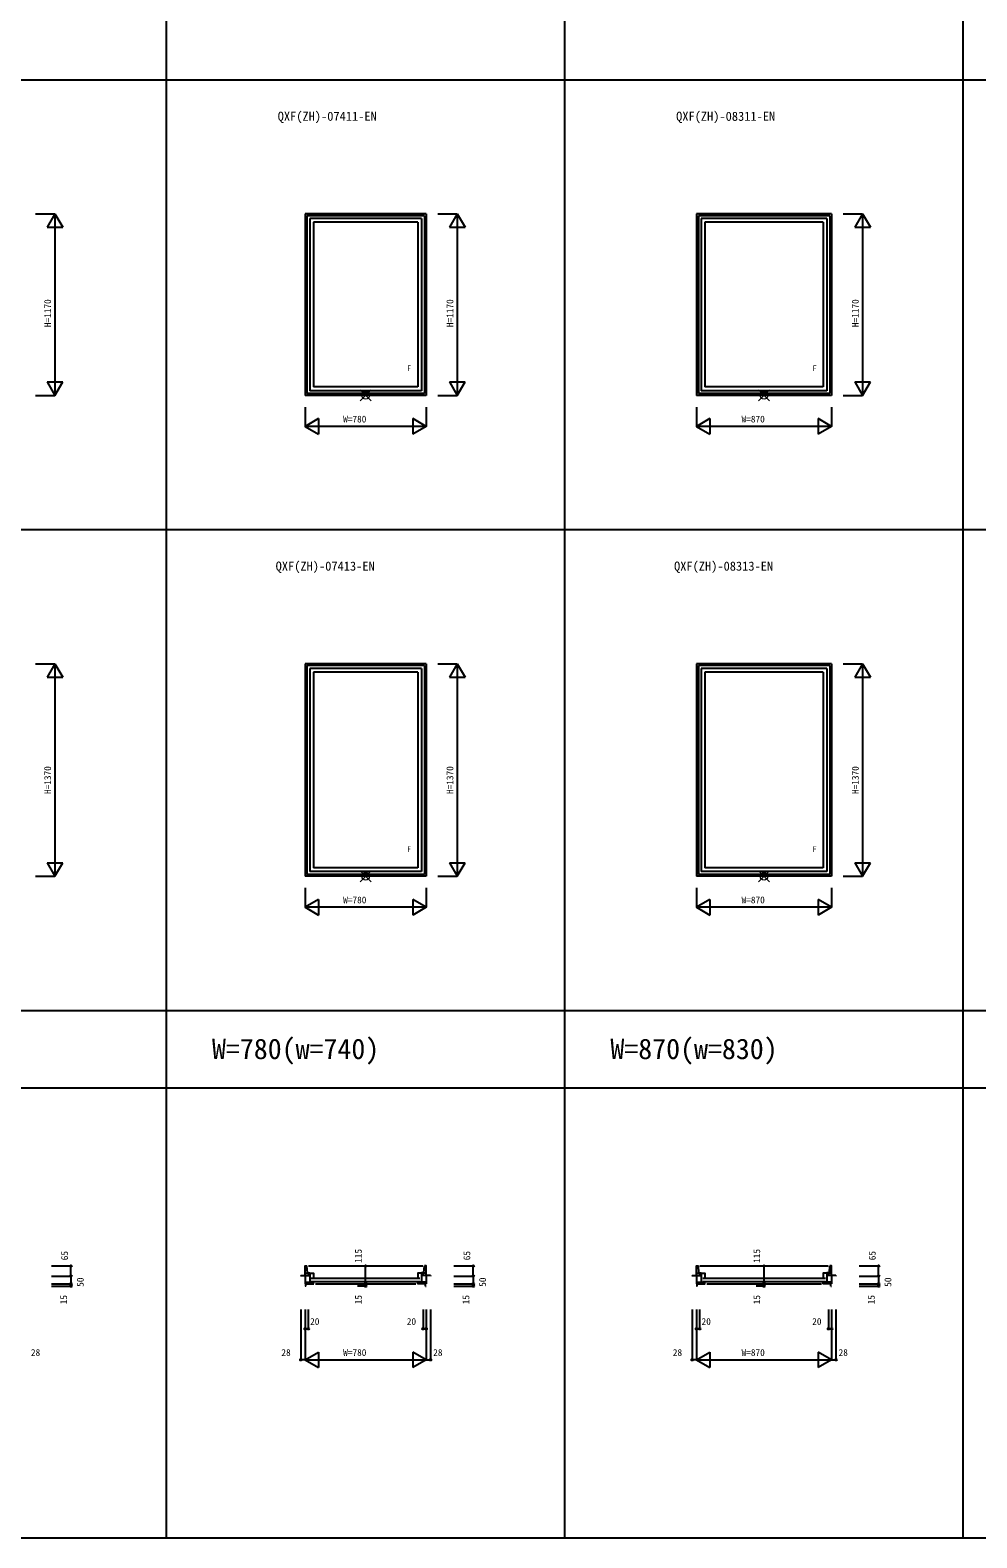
# Model space of a CAD drawing. Units: millimetres, scale not verified. Extents: x -13750 to 13750, y -10000 to 10000.
# Drawn here: x -6428 to -330, y -10000 to -281 of the extents above; entities that cross this region are included whole.
import ezdxf
from ezdxf.enums import TextEntityAlignment as Align

# ---------------------------------------------------------------- set-up
doc = ezdxf.new("R2010")
doc.units = ezdxf.units.MM
doc.header["$LTSCALE"] = 50
for name, color, linetype in [('0-0_0', 7, 'Continuous'), ('0-1_YKK_A1', 4, 'Continuous'), ('0-2_YKK_B1', 4, 'Continuous'), ('0-4_YKK_F1', 7, 'Continuous'), ('0-6_YKK_N1', 2, 'Continuous')]:
    doc.layers.add(name, color=color, linetype=linetype)
doc.layers.add('0-5_YKK_IN', color=1, linetype='Continuous', lineweight=18)
doc.styles.add('ＭＳ ゴシック', font='')
doc.styles.get('ＭＳ ゴシック').set_extended_font_data('MS Gothic')

msp = doc.modelspace()

# ---------------------------------------------------------------- linework, layer by layer
at = {"layer": '0-1_YKK_A1'}
for p, q in [((-3876.9, -1465), (-4656.9, -1465)), ((-4656.9, -1465), (-4656.9, -2635)), ((-3888.9, -1477), (-4644.9, -1477)), ((-4644.9, -1477), (-4644.9, -2623)), ((-3906.9, -1495), (-4626.9, -1495)), ((-4626.9, -1495), (-4626.9, -2605)), ((-3930.9, -1519), (-4602.9, -1519)), ((-4602.9, -1519), (-4602.9, -2581)), ((-3930.9, -1519), (-3930.9, -2581)), ((-3906.9, -1495), (-3906.9, -2605)), ((-3888.9, -1477), (-3888.9, -2623)), ((-3876.9, -1465), (-3876.9, -2635)), ((-1265.3, -1465), (-2135.3, -1465)), ((-2135.3, -1465), (-2135.3, -2635)), ((-1277.3, -1477), (-2123.3, -1477)), ((-2123.3, -1477), (-2123.3, -2623)), ((-1295.3, -1495), (-2105.3, -1495)), ((-2105.3, -1495), (-2105.3, -2605)), ((-1319.3, -1519), (-2081.3, -1519)), ((-2081.3, -1519), (-2081.3, -2581)), ((-1319.3, -1519), (-1319.3, -2581)), ((-1295.3, -1495), (-1295.3, -2605)), ((-1277.3, -1477), (-1277.3, -2623)), ((-1265.3, -1465), (-1265.3, -2635)), ((-3888.9, -2623), (-4644.9, -2623)), ((-3906.9, -2605), (-4626.9, -2605)), ((-3930.9, -2581), (-4602.9, -2581)), ((-1277.3, -2623), (-2123.3, -2623)), ((-1295.3, -2605), (-2105.3, -2605)), ((-1319.3, -2581), (-2081.3, -2581)), ((-3876.9, -2635), (-4656.9, -2635)), ((-1265.3, -2635), (-2135.3, -2635)), ((-3876.9, -4365), (-4656.9, -4365)), ((-4656.9, -4365), (-4656.9, -5735)), ((-3876.9, -4365), (-3876.9, -5735)), ((-1265.3, -4365), (-2135.3, -4365)), ((-2135.3, -4365), (-2135.3, -5735)), ((-1265.3, -4365), (-1265.3, -5735)), ((-3888.9, -4377), (-4644.9, -4377)), ((-4644.9, -4377), (-4644.9, -5723)), ((-3906.9, -4395), (-4626.9, -4395)), ((-4626.9, -4395), (-4626.9, -5705)), ((-3930.9, -4419), (-4602.9, -4419)), ((-4602.9, -4419), (-4602.9, -5681)), ((-3930.9, -4419), (-3930.9, -5681)), ((-3906.9, -4395), (-3906.9, -5705)), ((-3888.9, -4377), (-3888.9, -5723)), ((-1277.3, -4377), (-2123.3, -4377)), ((-2123.3, -4377), (-2123.3, -5723)), ((-1295.3, -4395), (-2105.3, -4395)), ((-2105.3, -4395), (-2105.3, -5705)), ((-1319.3, -4419), (-2081.3, -4419)), ((-2081.3, -4419), (-2081.3, -5681)), ((-1319.3, -4419), (-1319.3, -5681)), ((-1295.3, -4395), (-1295.3, -5705)), ((-1277.3, -4377), (-1277.3, -5723)), ((-3888.9, -5723), (-4644.9, -5723)), ((-3906.9, -5705), (-4626.9, -5705)), ((-3930.9, -5681), (-4602.9, -5681)), ((-1277.3, -5723), (-2123.3, -5723)), ((-1295.3, -5705), (-2105.3, -5705)), ((-1319.3, -5681), (-2081.3, -5681)), ((-3876.9, -5735), (-4656.9, -5735)), ((-1265.3, -5735), (-2135.3, -5735))]:
    msp.add_line(p, q, dxfattribs=at)
at = {"layer": '0-2_YKK_B1'}
for p, q in [((-4642.54, -8292.5), (-4644.9, -8247.5)), ((-4634.9, -8247.5), (-3898.9, -8247.5)), ((-3891.26, -8292.5), (-3888.9, -8247.5)), ((-2120.94, -8292.5), (-2123.3, -8247.5)), ((-2113.3, -8247.5), (-1287.3, -8247.5)), ((-1279.66, -8292.5), (-1277.3, -8247.5)), ((-4684.9, -8309.1), (-4684.9, -8312.5)), ((-4656.9, -8294.1), (-4636.1, -8294.1)), ((-4656.9, -8308.6), (-4626.9, -8308.6)), ((-4656.9, -8309.1), (-4656.9, -8362.5)), ((-4656.9, -8352.5), (-4626.9, -8352.5)), ((-4642.54, -8292.5), (-4626.9, -8292.5)), ((-4636.1, -8292.5), (-4636.1, -8307)), ((-4636.1, -8307), (-4626.9, -8307)), ((-4626.9, -8292.5), (-4626.9, -8303.5)), ((-4626.9, -8307), (-4626.9, -8352.5)), ((-4626.9, -8352.5), (-4614.9, -8352.5)), ((-4616.9, -8326.5), (-3916.9, -8326.5)), ((-4616.9, -8348.5), (-3916.9, -8348.5)), ((-4614.9, -8362.5), (-4614.9, -8352.5)), ((-4614.9, -8352.5), (-4610.7, -8352.5)), ((-4602.9, -8352.5), (-4607.2, -8352.5)), ((-4602.9, -8362.5), (-4602.9, -8352.5)), ((-3930.9, -8362.5), (-3930.9, -8352.5)), ((-3930.9, -8352.5), (-3926.6, -8352.5)), ((-3918.9, -8352.5), (-3923.1, -8352.5)), ((-3918.9, -8362.5), (-3918.9, -8352.5)), ((-3906.9, -8352.5), (-3918.9, -8352.5)), ((-3891.26, -8292.5), (-3906.9, -8292.5)), ((-3906.9, -8292.5), (-3906.9, -8303.5)), ((-3897.7, -8307), (-3906.9, -8307)), ((-3906.9, -8307), (-3906.9, -8352.5)), ((-3876.9, -8308.6), (-3906.9, -8308.6)), ((-3876.9, -8352.5), (-3906.9, -8352.5)), ((-3897.7, -8292.5), (-3897.7, -8307)), ((-3876.9, -8294.1), (-3897.7, -8294.1)), ((-3876.9, -8309.1), (-3876.9, -8362.5)), ((-3848.9, -8309.1), (-3848.9, -8312.5)), ((-2163.3, -8309.1), (-2163.3, -8312.5)), ((-2135.3, -8294.1), (-2114.5, -8294.1)), ((-2135.3, -8308.6), (-2105.3, -8308.6)), ((-2135.3, -8309.1), (-2135.3, -8362.5)), ((-2135.3, -8352.5), (-2105.3, -8352.5)), ((-2120.94, -8292.5), (-2105.3, -8292.5)), ((-2114.5, -8292.5), (-2114.5, -8307)), ((-2114.5, -8307), (-2105.3, -8307)), ((-2105.3, -8292.5), (-2105.3, -8303.5)), ((-2105.3, -8307), (-2105.3, -8352.5)), ((-2105.3, -8352.5), (-2093.3, -8352.5)), ((-2095.3, -8326.5), (-1305.3, -8326.5)), ((-2095.3, -8348.5), (-1305.3, -8348.5)), ((-2093.3, -8362.5), (-2093.3, -8352.5)), ((-2093.3, -8352.5), (-2089.1, -8352.5)), ((-2081.3, -8352.5), (-2085.6, -8352.5)), ((-2081.3, -8362.5), (-2081.3, -8352.5)), ((-1319.3, -8362.5), (-1319.3, -8352.5)), ((-1319.3, -8352.5), (-1315, -8352.5)), ((-1307.3, -8352.5), (-1311.5, -8352.5)), ((-1307.3, -8362.5), (-1307.3, -8352.5)), ((-1295.3, -8352.5), (-1307.3, -8352.5)), ((-1279.66, -8292.5), (-1295.3, -8292.5)), ((-1295.3, -8292.5), (-1295.3, -8303.5)), ((-1286.1, -8307), (-1295.3, -8307)), ((-1295.3, -8307), (-1295.3, -8352.5)), ((-1265.3, -8308.6), (-1295.3, -8308.6)), ((-1265.3, -8352.5), (-1295.3, -8352.5)), ((-1286.1, -8292.5), (-1286.1, -8307)), ((-1265.3, -8294.1), (-1286.1, -8294.1)), ((-1265.3, -8309.1), (-1265.3, -8362.5)), ((-1237.3, -8309.1), (-1237.3, -8312.5)), ((-4652.9, -8362.5), (-4656.9, -8362.5)), ((-4652.9, -8377.5), (-4656.9, -8377.5)), ((-4652.9, -8377.5), (-4652.9, -8362.5)), ((-4652.9, -8362.5), (-4600.9, -8362.5)), ((-4590.9, -8362.5), (-3942.9, -8362.5)), ((-3880.9, -8362.5), (-3932.9, -8362.5)), ((-3880.9, -8377.5), (-3880.9, -8362.5)), ((-3880.9, -8362.5), (-3876.9, -8362.5)), ((-3880.9, -8377.5), (-3876.9, -8377.5)), ((-2131.3, -8362.5), (-2135.3, -8362.5)), ((-2131.3, -8377.5), (-2135.3, -8377.5)), ((-2131.3, -8377.5), (-2131.3, -8362.5)), ((-2131.3, -8362.5), (-2079.3, -8362.5)), ((-2069.3, -8362.5), (-1331.3, -8362.5)), ((-1269.3, -8362.5), (-1321.3, -8362.5)), ((-1269.3, -8377.5), (-1269.3, -8362.5)), ((-1269.3, -8362.5), (-1265.3, -8362.5)), ((-1269.3, -8377.5), (-1265.3, -8377.5))]:
    msp.add_line(p, q, dxfattribs=at)
for points in [[(-4684.9, -8309.1), (-4656.9, -8309.1), (-4656.9, -8247.5), (-4644.9, -8247.5)], [(-3848.9, -8309.1), (-3876.9, -8309.1), (-3876.9, -8247.5), (-3888.9, -8247.5)], [(-2163.3, -8309.1), (-2135.3, -8309.1), (-2135.3, -8247.5), (-2123.3, -8247.5)], [(-1237.3, -8309.1), (-1265.3, -8309.1), (-1265.3, -8247.5), (-1277.3, -8247.5)], [(-4626.9, -8292.7), (-4602.9, -8292.7), (-4602.9, -8328.5)], [(-3906.9, -8292.7), (-3930.9, -8292.7), (-3930.9, -8328.5)], [(-2105.3, -8292.7), (-2081.3, -8292.7), (-2081.3, -8328.5)], [(-1295.3, -8292.7), (-1319.3, -8292.7), (-1319.3, -8328.5)]]:
    msp.add_lwpolyline(points, dxfattribs=at)
at = {"layer": '0-4_YKK_F1'}
for p, q in [((-5550.2, -10000), (-5550.2, 9500)), ((-2983.6, -10000), (-2983.6, 9500)), ((-417, -10000), (-417, 9500)), ((-13750, -600), (13250, -600)), ((-13750, -3500), (13250, -3500)), ((-13750, -6600), (13250, -6600)), ((-13750, -7100), (13250, -7100)), ((-13750, -10000), (13750, -10000))]:
    msp.add_line(p, q, dxfattribs=at)
at = {"layer": '0-5_YKK_IN'}
for p, q in [((-4302.26, -2599.64), (-4231.54, -2670.36)), ((-4302.26, -2670.36), (-4231.54, -2599.64)), ((-1735.66, -2599.64), (-1664.94, -2670.36)), ((-1735.66, -2670.36), (-1664.94, -2599.64)), ((-4302.26, -5699.64), (-4231.54, -5770.36)), ((-4302.26, -5770.36), (-4231.54, -5699.64)), ((-1735.66, -5699.64), (-1664.94, -5770.36)), ((-1735.66, -5770.36), (-1664.94, -5699.64))]:
    msp.add_line(p, q, dxfattribs=at)
for centre in [(-4266.9, -2635), (-1700.3, -2635), (-4266.9, -5735), (-1700.3, -5735)]:
    msp.add_circle(centre, 25, dxfattribs=at)
at = {"layer": '0-6_YKK_N1'}
for p, q in [((-6393.5, -1465), (-6268.5, -1465)), ((-6268.5, -1465), (-6318.5, -1551.6)), ((-6318.5, -1551.6), (-6218.5, -1551.6)), ((-6268.5, -1465), (-6218.5, -1551.6)), ((-6268.5, -1465), (-6268.5, -2635)), ((-3801.9, -1465), (-3676.9, -1465)), ((-3676.9, -1465), (-3726.9, -1551.6)), ((-3726.9, -1551.6), (-3626.9, -1551.6)), ((-3676.9, -1465), (-3626.9, -1551.6)), ((-3676.9, -1465), (-3676.9, -2635)), ((-1190.3, -1465), (-1065.3, -1465)), ((-1065.3, -1465), (-1115.3, -1551.6)), ((-1115.3, -1551.6), (-1015.3, -1551.6)), ((-1065.3, -1465), (-1015.3, -1551.6)), ((-1065.3, -1465), (-1065.3, -2635)), ((-6318.5, -2548.4), (-6268.5, -2635)), ((-6318.5, -2548.4), (-6218.5, -2548.4)), ((-6268.5, -2635), (-6218.5, -2548.4)), ((-3726.9, -2548.4), (-3676.9, -2635)), ((-3726.9, -2548.4), (-3626.9, -2548.4)), ((-3676.9, -2635), (-3626.9, -2548.4)), ((-1115.3, -2548.4), (-1065.3, -2635)), ((-1115.3, -2548.4), (-1015.3, -2548.4)), ((-1065.3, -2635), (-1015.3, -2548.4)), ((-6393.5, -2635), (-6268.5, -2635)), ((-4656.9, -2710), (-4656.9, -2835)), ((-3801.9, -2635), (-3676.9, -2635)), ((-2135.3, -2710), (-2135.3, -2835)), ((-1190.3, -2635), (-1065.3, -2635)), ((-4570.3, -2785), (-4570.3, -2885)), ((-3963.5, -2785), (-3963.5, -2885)), ((-2048.7, -2785), (-2048.7, -2885)), ((-1351.9, -2785), (-1351.9, -2885)), ((-3876.9, -2835), (-4656.9, -2835)), ((-3876.9, -2835), (-3963.5, -2885)), ((-1265.3, -2835), (-2135.3, -2835)), ((-1265.3, -2835), (-1351.9, -2885)), ((-6393.5, -4365), (-6268.5, -4365)), ((-6268.5, -4365), (-6318.5, -4451.6)), ((-6268.5, -4365), (-6218.5, -4451.6)), ((-6268.5, -4365), (-6268.5, -5735)), ((-3801.9, -4365), (-3676.9, -4365)), ((-3676.9, -4365), (-3726.9, -4451.6)), ((-3676.9, -4365), (-3626.9, -4451.6)), ((-3676.9, -4365), (-3676.9, -5735)), ((-1190.3, -4365), (-1065.3, -4365)), ((-1065.3, -4365), (-1115.3, -4451.6)), ((-1065.3, -4365), (-1015.3, -4451.6)), ((-1065.3, -4365), (-1065.3, -5735)), ((-6318.5, -4451.6), (-6218.5, -4451.6)), ((-3726.9, -4451.6), (-3626.9, -4451.6)), ((-1115.3, -4451.6), (-1015.3, -4451.6)), ((-6318.5, -5648.4), (-6268.5, -5735)), ((-6318.5, -5648.4), (-6218.5, -5648.4)), ((-6268.5, -5735), (-6218.5, -5648.4)), ((-3726.9, -5648.4), (-3676.9, -5735)), ((-3726.9, -5648.4), (-3626.9, -5648.4)), ((-3676.9, -5735), (-3626.9, -5648.4)), ((-1115.3, -5648.4), (-1065.3, -5735)), ((-1115.3, -5648.4), (-1015.3, -5648.4)), ((-1065.3, -5735), (-1015.3, -5648.4)), ((-6393.5, -5735), (-6268.5, -5735)), ((-4656.9, -5810), (-4656.9, -5935)), ((-3801.9, -5735), (-3676.9, -5735)), ((-2135.3, -5810), (-2135.3, -5935)), ((-1190.3, -5735), (-1065.3, -5735)), ((-4570.3, -5885), (-4570.3, -5985)), ((-3963.5, -5885), (-3963.5, -5985)), ((-2048.7, -5885), (-2048.7, -5985)), ((-1351.9, -5885), (-1351.9, -5985)), ((-3876.9, -5935), (-4656.9, -5935)), ((-3876.9, -5935), (-3963.5, -5985)), ((-1265.3, -5935), (-2135.3, -5935)), ((-1265.3, -5935), (-1351.9, -5985)), ((-6290.5, -8247.5), (-6165.5, -8247.5)), ((-6165.5, -8312.5), (-6165.5, -8247.5)), ((-4266.9, -8362.5), (-4266.9, -8247.5)), ((-3698.9, -8247.5), (-3573.9, -8247.5)), ((-3573.9, -8312.5), (-3573.9, -8247.5)), ((-1700.3, -8362.5), (-1700.3, -8247.5)), ((-1087.3, -8247.5), (-962.3, -8247.5)), ((-962.3, -8312.5), (-962.3, -8247.5)), ((-6290.5, -8312.5), (-6165.5, -8312.5)), ((-6165.5, -8312.5), (-6165.5, -8362.5)), ((-3698.9, -8312.5), (-3573.9, -8312.5)), ((-3573.9, -8312.5), (-3573.9, -8362.5)), ((-1087.3, -8312.5), (-962.3, -8312.5)), ((-962.3, -8312.5), (-962.3, -8362.5)), ((-6290.5, -8362.5), (-6165.5, -8362.5)), ((-6290.5, -8377.5), (-6165.5, -8377.5)), ((-6165.5, -8362.5), (-6165.5, -8377.5)), ((-4266.9, -8377.5), (-4318.9, -8377.5)), ((-4266.9, -8377.5), (-4266.9, -8362.5)), ((-3698.9, -8362.5), (-3573.9, -8362.5)), ((-3698.9, -8377.5), (-3573.9, -8377.5)), ((-3573.9, -8362.5), (-3573.9, -8377.5)), ((-1700.3, -8377.5), (-1752.3, -8377.5)), ((-1700.3, -8377.5), (-1700.3, -8362.5)), ((-1087.3, -8362.5), (-962.3, -8362.5)), ((-1087.3, -8377.5), (-962.3, -8377.5)), ((-962.3, -8362.5), (-962.3, -8377.5)), ((-4684.9, -8527.5), (-4684.9, -8852.5)), ((-4636.9, -8527.5), (-4636.9, -8652.5)), ((-3896.9, -8527.5), (-3896.9, -8652.5)), ((-3876.9, -8527.5), (-3876.9, -8852.5)), ((-3848.9, -8527.5), (-3848.9, -8852.5)), ((-2163.3, -8527.5), (-2163.3, -8852.5)), ((-2115.3, -8527.5), (-2115.3, -8652.5)), ((-1285.3, -8527.5), (-1285.3, -8652.5)), ((-1265.3, -8527.5), (-1265.3, -8852.5)), ((-1237.3, -8527.5), (-1237.3, -8852.5)), ((-4636.9, -8652.5), (-4656.9, -8652.5)), ((-3896.9, -8652.5), (-3876.9, -8652.5)), ((-2115.3, -8652.5), (-2135.3, -8652.5)), ((-1285.3, -8652.5), (-1265.3, -8652.5)), ((-4570.3, -8802.5), (-4570.3, -8902.5)), ((-3876.9, -8852.5), (-3963.5, -8802.5)), ((-3963.5, -8802.5), (-3963.5, -8902.5)), ((-2048.7, -8802.5), (-2048.7, -8902.5)), ((-1265.3, -8852.5), (-1351.9, -8802.5)), ((-1351.9, -8802.5), (-1351.9, -8902.5)), ((-4656.9, -8852.5), (-4684.9, -8852.5)), ((-4656.9, -8852.5), (-3876.9, -8852.5)), ((-4656.9, -8852.5), (-4570.3, -8902.5)), ((-3876.9, -8852.5), (-3963.5, -8902.5)), ((-3876.9, -8852.5), (-3848.9, -8852.5)), ((-2135.3, -8852.5), (-2163.3, -8852.5)), ((-2135.3, -8852.5), (-1265.3, -8852.5)), ((-2135.3, -8852.5), (-2048.7, -8902.5)), ((-1265.3, -8852.5), (-1351.9, -8902.5)), ((-1265.3, -8852.5), (-1237.3, -8852.5))]:
    msp.add_line(p, q, dxfattribs=at)
for points in [[(-3876.9, -2710), (-3876.9, -2835), (-3963.5, -2785)], [(-1265.3, -2710), (-1265.3, -2835), (-1351.9, -2785)], [(-4570.3, -2785), (-4656.9, -2835), (-4570.3, -2885)], [(-2048.7, -2785), (-2135.3, -2835), (-2048.7, -2885)], [(-3876.9, -5810), (-3876.9, -5935), (-3963.5, -5885)], [(-1265.3, -5810), (-1265.3, -5935), (-1351.9, -5885)], [(-4570.3, -5885), (-4656.9, -5935), (-4570.3, -5985)], [(-2048.7, -5885), (-2135.3, -5935), (-2048.7, -5985)], [(-4656.9, -8527.5), (-4656.9, -8852.5), (-4570.3, -8802.5)], [(-2135.3, -8527.5), (-2135.3, -8852.5), (-2048.7, -8802.5)]]:
    msp.add_lwpolyline(points, dxfattribs=at)
for centre in [(-6165.5, -8247.5), (-4266.9, -8247.5), (-3573.9, -8247.5), (-1700.3, -8247.5), (-962.3, -8247.5), (-6165.5, -8312.5), (-6165.5, -8362.5), (-4266.9, -8362.5), (-3573.9, -8312.5), (-3573.9, -8362.5), (-1700.3, -8362.5), (-962.3, -8312.5), (-962.3, -8362.5), (-6165.5, -8377.5), (-4266.9, -8377.5), (-3573.9, -8377.5), (-1700.3, -8377.5), (-962.3, -8377.5), (-4656.9, -8652.5), (-4636.9, -8652.5), (-3896.9, -8652.5), (-3876.9, -8652.5), (-2135.3, -8652.5), (-2115.3, -8652.5), (-1285.3, -8652.5), (-1265.3, -8652.5), (-4684.9, -8852.5), (-3848.9, -8852.5), (-2163.3, -8852.5), (-1237.3, -8852.5)]:
    msp.add_circle(centre, 5, dxfattribs=at)

# ---------------------------------------------------------------- texts
at = {"layer": '0-0_0', "style": 'ＭＳ ゴシック'}
for s, p in [('QXF(ZH)-07411-EN', (-4833.57, -882.59)), ('QXF(ZH)-08311-EN', (-2266.97, -882.59)), ('QXF(ZH)-07413-EN', (-4846.9, -3782.59)), ('QXF(ZH)-08313-EN', (-2280.3, -3782.59))]:
    msp.add_text(s, height=58.65, dxfattribs=at).set_placement(p, align=Align.BOTTOM_LEFT)
at = {"layer": '0-0_0', "color": 3, "style": 'ＭＳ ゴシック'}
for s, p in [('W=780(w=740)', (-5256.9, -6953.37)), ('W=870(w=830)', (-2690.3, -6953.37))]:
    msp.add_text(s, height=132, dxfattribs=at).set_placement(p, align=Align.BOTTOM_LEFT)
at = {"layer": '0-1_YKK_A1', "style": 'ＭＳ ゴシック'}
for p in [(-3999.57, -2489), (-1387.97, -2489), (-3999.57, -5589), (-1387.97, -5589)]:
    msp.add_text('F', height=36.66, dxfattribs=at).set_placement(p, align=Align.BOTTOM_LEFT)
at = {"layer": '0-6_YKK_N1', "style": 'ＭＳ ゴシック'}
for s, p in [('H=1170', (-6280.5, -2195)), ('H=1170', (-3688.9, -2195)), ('H=1170', (-1077.3, -2195)), ('H=1370', (-6280.5, -5205)), ('H=1370', (-3688.9, -5205)), ('H=1370', (-1077.3, -5205)), ('65', (-6171.67, -8210.67)), ('115', (-4278.9, -8227.26)), ('65', (-3580.07, -8210.67)), ('115', (-1712.3, -8227.26)), ('65', (-968.47, -8210.67)), ('50', (-6070.26, -8381.59)), ('50', (-3478.66, -8381.59)), ('50', (-867.06, -8381.59)), ('15', (-6177.5, -8494.56)), ('15', (-4278.9, -8494.45)), ('15', (-3585.9, -8494.56)), ('15', (-1712.3, -8494.45)), ('15', (-974.3, -8494.56))]:
    msp.add_text(s, height=43.99, rotation=90, dxfattribs=at).set_placement(p, align=Align.BOTTOM_LEFT)
for s, p in [('W=780', (-4411.9, -2823)), ('W=870', (-1845.3, -2823)), ('W=780', (-4411.9, -5923)), ('W=870', (-1845.3, -5923)), ('20', (-4624.62, -8640.5)), ('20', (-4001.86, -8640.5)), ('20', (-2103.02, -8640.5)), ('20', (-1390.26, -8640.5)), ('28', (-6423.32, -8840.5)), ('28', (-4809.76, -8840.5)), ('W=780', (-4411.9, -8840.5)), ('28', (-3831.72, -8840.5)), ('28', (-2288.16, -8840.5)), ('W=870', (-1845.3, -8840.5)), ('28', (-1220.12, -8840.5))]:
    msp.add_text(s, height=43.99, dxfattribs=at).set_placement(p, align=Align.BOTTOM_LEFT)

doc.saveas('drawing.dxf')
